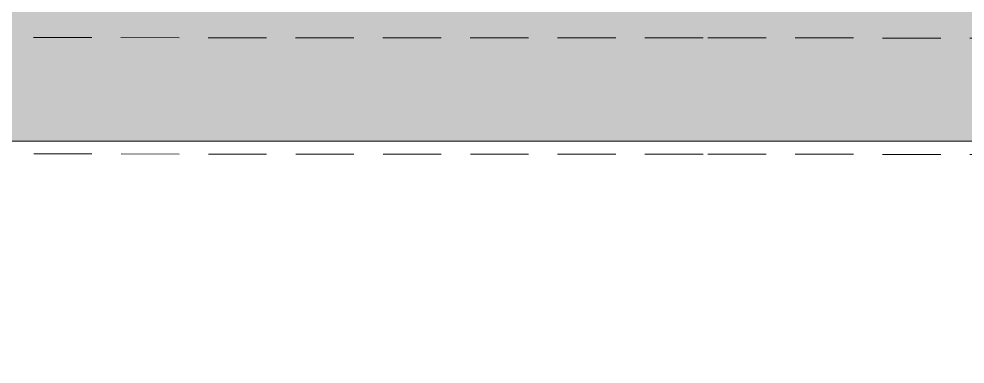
# Model space of a CAD drawing. Header units: inches. Extents: x 27644242 to 29005101, y -955243 to 216979.
# Drawn here: x 28734104 to 28746294, y -259107 to -254656 of the extents above; entities that cross this region are included whole.
import ezdxf

# ---------------------------------------------------------------- set-up
doc = ezdxf.new("R2010")
doc.units = ezdxf.units.IN
doc.header["$MEASUREMENT"] = 0
doc.linetypes.add('01-Xref Col Podium Lvl-1$0$HIDDEN', pattern=[0.375, 0.25, -0.125])
doc.layers.add('ELEVATION', color=40, linetype='Continuous', lineweight=13)
doc.layers.add('RVA Site Boundary', color=17, linetype='Continuous', lineweight=15)
doc.layers.add('HATCH', color=9, linetype='Continuous')

msp = doc.modelspace()

# ---------------------------------------------------------------- hatches: boundary and pattern name
at = {"layer": 'HATCH', "ltscale": 500, "true_color": 0x1f7f00, "transparency": 33554508}
h = msp.add_hatch(color=86, dxfattribs=at)
h.dxf.hatch_style = 1
h.paths.add_polyline_path([(28779889.8, -263479.6), (28786372.8, -261761.8), (28789422.2, -261013.1), (28792994.8, -260276.6), (28793157.2, -260243.1), (28793126.1, -260110.5), (28790698.8, -250517.8), (28767243.5, -250419.8), (28742984.1, -250400.8), (28728662.3, -250395.5), (28716553.2, -250431.3), (28716553.2, -256233.9), (28773507.9, -256233.9), (28773507.9, -265319.1)])

# ---------------------------------------------------------------- linework, layer by layer
at = {"layer": 'ELEVATION', "ltscale": 500}
msp.add_lwpolyline([(28716553.2, -250405.2), (28716553.2, -256233.9), (28773507.9, -256233.9), (28773507.9, -265245.1)], dxfattribs=at)
at = {"layer": 'RVA Site Boundary', "linetype": '01-Xref Col Podium Lvl-1$0$HIDDEN', "ltscale": 3000}
for points in [[(28728668.1, -254895.5), (28742981.5, -254900.8), (28767232.3, -254919.8), (28787191.9, -255003.2), (28787650.3, -256814.5), (28785259.9, -257401.4), (28778690.3, -259142.2), (28775344.9, -260106.4), (28768106.5, -262016.3), (28770492.4, -271970.5), (28771116.3, -274535.6), (28768872.1, -273990.9), (28763115.2, -275837.1), (28761838.7, -276170.5), (28755905.9, -276004.5), (28749977.9, -276199.8), (28749256.9, -276265.5), (28741955.5, -276682.4), (28733624.9, -277440.7)], [(28728670, -256395.5), (28742980.7, -256400.8), (28767228.6, -256419.8), (28782861.6, -256485.1), (28778290.4, -257696.4), (28774945.8, -258660.4), (28766306.1, -260940), (28769034.3, -272322.5), (28769076.8, -272497), (28768815.9, -272433.7), (28762696.4, -274396.2), (28761666.7, -274665.1), (28755902.2, -274503.9), (28749885, -274702), (28749146.1, -274769.4), (28741844.7, -275186.3), (28733400.5, -275954.9)]]:
    msp.add_lwpolyline(points, dxfattribs=at)

doc.saveas('drawing.dxf')
